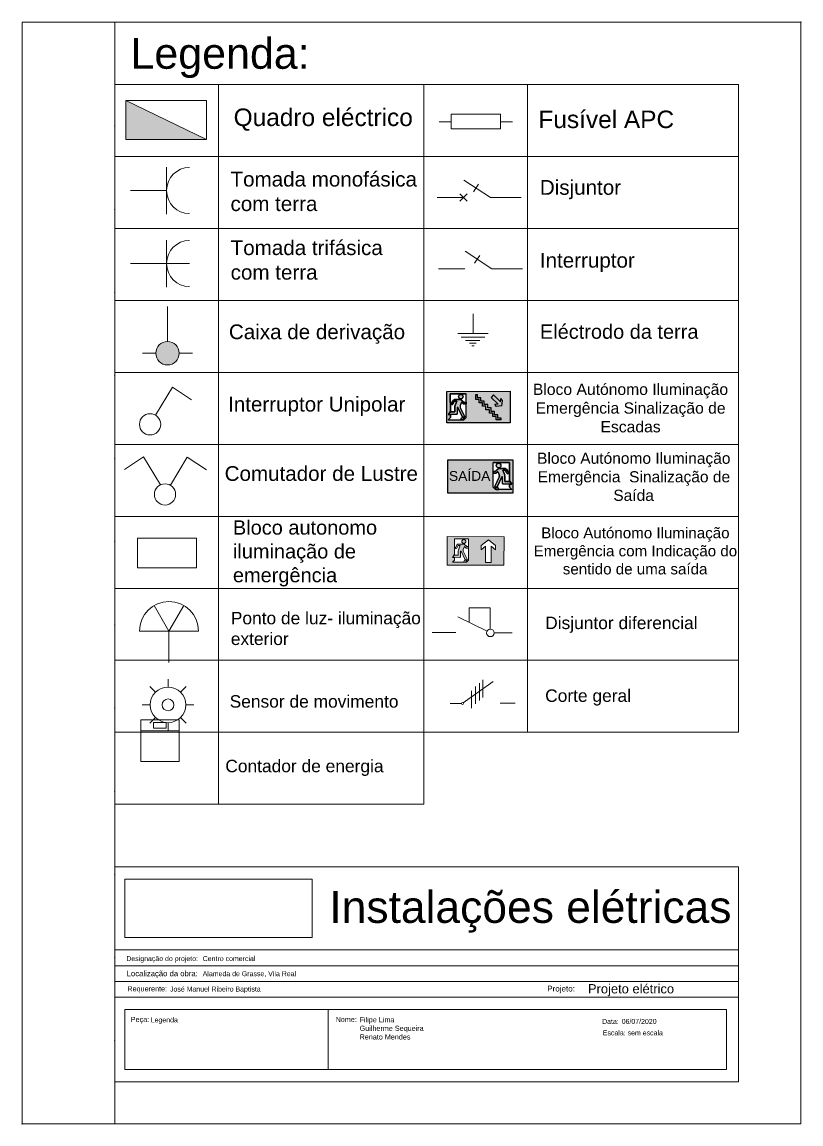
# Model space of a CAD drawing. Extents: x -17539 to 1421, y -3169 to 802964.
# Drawn here: x 553.9 to 574.9, y 381.39 to 411.09 of the extents above; entities that cross this region are included whole.
import ezdxf
from ezdxf.enums import TextEntityAlignment as Align

# ---------------------------------------------------------------- set-up
doc = ezdxf.new("R2010")
doc.units = 0
doc.header["$LTSCALE"] = 25
doc.header["$MEASUREMENT"] = 0
doc.linetypes.add('TRACO_PONTO', pattern=[500, 300, -100, 0.1, -99.9])
doc.layers.get('0').update_dxf_attribs({"lineweight": 9})
doc.layers.add('Iluminação de Emergência', color=6, linetype='Continuous', lineweight=9)
doc.layers.add('simbologia', color=7, linetype='Continuous')
doc.layers.add('Simbologia de Emergência', color=6, linetype='Continuous')
doc.layers.get('Iluminação de Emergência').off()
doc.styles.add('AGORA COTA', font='arial.ttf')
doc.styles.get("Standard").update_dxf_attribs({"font": 'arial.ttf'})

# ---------------------------------------------------------------- blocks, each defined once
blk = doc.blocks.new('quadro eletrico')
h = blk.add_hatch(color=256)
h.dxf.hatch_style = 1
h.paths.add_polyline_path([(1.839, -0.788), (-1.457, 0.809), (-1.457, -0.788)])
blk.add_line((-1.457, 0.809), (1.839, -0.788))
blk.add_lwpolyline([(-1.457, 0.809), (1.839, 0.809), (1.839, -0.788), (-1.457, -0.788)], close=True)
blk = doc.blocks.new('Quadro')
at = {"xscale": 0.6593095434044552, "yscale": 0.6593095434044552, "zscale": 0.6593095434044552}
blk.add_blockref('quadro eletrico', (-0.091, 0.017), dxfattribs=at)
blk = doc.blocks.new('Emergencia escadas')
at = {"layer": 'Simbologia de Emergência'}
h = blk.add_hatch(color=98, dxfattribs=at)
h.paths.add_polyline_path([(0.851, -0.403), (0.847, 0.45), (-0.858, 0.442), (-0.854, -0.411)])
h.paths.add_polyline_path([(-0.335, -0.261), (-0.395, -0.322), (-0.821, -0.324), (-0.761, -0.263), (-0.762, -0.183), (-0.817, -0.183), (-0.771, -0.106), (-0.762, -0.106), (-0.764, 0.376), (-0.338, 0.378)], flags=16)
h.paths.add_polyline_path([(-0.541, 0.299, -1), (-0.42, 0.3, -1)], flags=0)
h.paths.add_polyline_path([(-0.388, -0.261), (-0.417, -0.322), (-0.485, -0.322), (-0.457, -0.261)], flags=0)
h.paths.add_polyline_path([(-0.37, -0.253), (-0.438, -0.253), (-0.562, 0.006, 0.863739), (-0.576, 0), (-0.575, -0.156, -0.414214), (-0.596, -0.178), (-0.809, -0.179), (-0.768, -0.11), (-0.643, -0.11), (-0.644, 0.021, -0.095479), (-0.639, 0.046), (-0.588, 0.176), (-0.647, 0.176), (-0.693, 0.098, -1), (-0.732, 0.121), (-0.681, 0.207, -0.263654), (-0.657, 0.221), (-0.479, 0.222), (-0.388, 0.146), (-0.337, 0.147), (-0.337, 0.102), (-0.404, 0.101), (-0.459, 0.147), (-0.495, 0.063, 0.215507), (-0.494, 0.007)], flags=0)
for p, q in [((-0.854, -0.411), (-0.858, 0.442)), ((-0.764, 0.376), (-0.338, 0.378)), ((-0.762, -0.106), (-0.764, 0.376)), ((-0.681, 0.207), (-0.732, 0.121)), ((-0.693, 0.098), (-0.647, 0.176)), ((-0.489, 0.222), (-0.657, 0.221)), ((-0.647, 0.176), (-0.588, 0.176)), ((-0.644, 0.021), (-0.643, -0.11)), ((-0.588, 0.176), (-0.639, 0.046)), ((-0.576, 0.004), (-0.575, -0.156)), ((-0.562, 0.005), (-0.438, -0.253)), ((-0.459, 0.147), (-0.495, 0.063)), ((-0.494, 0.007), (-0.37, -0.253)), ((-0.473, 0.217), (-0.388, 0.146)), ((-0.459, 0.147), (-0.404, 0.101)), ((-0.404, 0.101), (-0.337, 0.102)), ((-0.388, 0.146), (-0.337, 0.147)), ((-0.761, -0.263), (-0.821, -0.324)), ((-0.771, -0.106), (-0.817, -0.183)), ((-0.762, -0.183), (-0.817, -0.183)), ((-0.768, -0.11), (-0.809, -0.179)), ((-0.596, -0.178), (-0.809, -0.179)), ((-0.762, -0.106), (-0.771, -0.106)), ((-0.643, -0.11), (-0.768, -0.11)), ((-0.761, -0.263), (-0.762, -0.183)), ((-0.485, -0.322), (-0.457, -0.261)), ((-0.388, -0.261), (-0.457, -0.261)), ((-0.37, -0.253), (-0.438, -0.253)), ((-0.417, -0.322), (-0.388, -0.261)), ((-0.335, -0.261), (-0.395, -0.322)), ((0.851, -0.403), (-0.854, -0.411))]:
    blk.add_line(p, q, dxfattribs=at)
at = {"layer": 'Simbologia de Emergência', "color": 7, "true_color": 0xffffff}
for p, q in [((-0.077, 0.222), (-0.077, 0.36)), ((-0.077, 0.36), (-0.031, 0.36)), ((-0.031, 0.268), (-0.031, 0.36)), ((0.402, 0.344), (0.337, 0.28)), ((0.588, 0.158), (0.402, 0.344)), ((0.014, 0.222), (-0.077, 0.222)), ((0.06, 0.268), (-0.031, 0.268)), ((0.014, 0.131), (0.014, 0.222)), ((0.106, 0.131), (0.014, 0.131)), ((0.06, 0.177), (0.06, 0.268)), ((0.152, 0.177), (0.06, 0.177)), ((0.106, 0.039), (0.106, 0.131)), ((0.198, 0.039), (0.106, 0.039)), ((0.152, 0.085), (0.152, 0.177)), ((0.244, 0.085), (0.152, 0.085)), ((0.198, -0.053), (0.198, 0.039)), ((0.244, -0.007), (0.244, 0.085)), ((0.523, 0.094), (0.337, 0.28)), ((0.523, 0.094), (0.435, 0.084)), ((0.484, 0.035), (0.435, 0.084)), ((0.63, 0.052), (0.484, 0.035)), ((0.588, 0.158), (0.597, 0.246)), ((0.646, 0.197), (0.597, 0.246)), ((0.63, 0.052), (0.646, 0.197)), ((0.289, -0.053), (0.198, -0.053)), ((0.335, -0.007), (0.244, -0.007)), ((0.289, -0.144), (0.289, -0.053)), ((0.381, -0.144), (0.289, -0.144)), ((0.335, -0.098), (0.335, -0.007)), ((0.427, -0.098), (0.335, -0.098)), ((0.381, -0.236), (0.381, -0.144)), ((0.473, -0.236), (0.381, -0.236)), ((0.427, -0.19), (0.427, -0.098)), ((0.518, -0.19), (0.427, -0.19)), ((0.473, -0.327), (0.473, -0.236)), ((0.518, -0.282), (0.518, -0.19)), ((0.61, -0.281), (0.518, -0.282)), ((0.61, -0.327), (0.61, -0.281)), ((0.61, -0.327), (0.473, -0.327))]:
    blk.add_line(p, q, dxfattribs=at)
for points in [[(-0.858, 0.442), (0.847, 0.45), (0.851, -0.403), (-0.854, -0.411), (-0.858, 0.442)], [(-0.335, -0.261), (-0.338, 0.378), (-0.764, 0.376), (-0.762, -0.106), (-0.771, -0.106), (-0.817, -0.183), (-0.762, -0.183), (-0.761, -0.263), (-0.821, -0.324), (-0.395, -0.322), (-0.335, -0.261)], [(-0.457, -0.261), (-0.388, -0.261), (-0.417, -0.322), (-0.485, -0.322), (-0.457, -0.261)]]:
    blk.add_lwpolyline(points, close=True, dxfattribs=at)
for points in [[(-0.42, 0.3, 1), (-0.541, 0.299, 1), (-0.42, 0.3, 1)], [(-0.562, 0.005, 0.740976), (-0.576, 0.004), (-0.575, -0.156, -0.414214), (-0.596, -0.178), (-0.809, -0.179), (-0.768, -0.11), (-0.643, -0.11), (-0.644, 0.021, -0.095479), (-0.639, 0.046), (-0.588, 0.176), (-0.647, 0.176), (-0.693, 0.098, -1), (-0.732, 0.121), (-0.681, 0.207, -0.263654), (-0.657, 0.221), (-0.489, 0.222, -0.148058), (-0.473, 0.217), (-0.388, 0.146), (-0.337, 0.147), (-0.337, 0.102), (-0.404, 0.101), (-0.459, 0.147), (-0.495, 0.063, 0.215507), (-0.494, 0.007), (-0.37, -0.253), (-0.438, -0.253), (-0.562, 0.005, 0.740976)]]:
    blk.add_lwpolyline(points, format="xyb", close=True, dxfattribs=at)
at = {"layer": 'Simbologia de Emergência'}
blk.add_lwpolyline([(-0.562, 0.005, 0.038289), (-0.562, 0.006), (-0.562, 0.005, 0.038289)], format="xyb", close=True, dxfattribs=at)
blk.add_circle((-0.481, 0.299), 0.0606, dxfattribs=at)
for centre, radius, start, end in [((-0.713, 0.109), 0.0225, 149.3457, 329.3457), ((-0.657, 0.193), 0.0278, 90.2651, 149.3457), ((-0.576, 0.021), 0.0682, 158.4494, 180.2651), ((-0.568, 0.002), 0.00733, 21.1676, 167.3179), ((-0.432, 0.036), 0.0682, 156.9061, 205.5531), ((-0.489, 0.194), 0.0278, 56.5773, 90.2651), ((-0.596, -0.156), 0.0213, 270.2651, 0.2651)]:
    blk.add_arc(centre, radius, start, end, dxfattribs=at)
blk = doc.blocks.new('emergencia saida')
at = {"layer": 'Simbologia de Emergência'}
h = blk.add_hatch(color=98, dxfattribs=at)
h.paths.add_polyline_path([(-0.097, 0.169), (-0.097, 1.056), (-1.871, 1.056), (-1.871, 0.169)])
h.paths.add_polyline_path([(-0.638, 0.322), (-0.638, 0.988), (-0.194, 0.988), (-0.194, 0.486), (-0.185, 0.486), (-0.137, 0.406), (-0.194, 0.406), (-0.194, 0.322), (-0.131, 0.259), (-0.575, 0.259)], flags=16)
h.paths.add_polyline_path([(-0.552, 0.906, -1), (-0.426, 0.906, -1)], flags=0)
h.paths.add_polyline_path([(-0.582, 0.323), (-0.511, 0.323), (-0.481, 0.259), (-0.552, 0.259)], flags=0)
h.paths.add_polyline_path([(-0.474, 0.602, 0.215507), (-0.473, 0.66), (-0.51, 0.748), (-0.568, 0.7), (-0.638, 0.7), (-0.638, 0.747), (-0.585, 0.747), (-0.501, 0.817, -0.204141), (-0.48, 0.826), (-0.305, 0.826, -0.263654), (-0.28, 0.812), (-0.226, 0.722, -1), (-0.266, 0.698), (-0.315, 0.779), (-0.377, 0.779), (-0.322, 0.644, -0.095479), (-0.317, 0.617), (-0.317, 0.481), (-0.187, 0.481), (-0.145, 0.41), (-0.366, 0.41, -0.414214), (-0.389, 0.433), (-0.389, 0.599, 0.740976), (-0.403, 0.6), (-0.53, 0.331), (-0.601, 0.331)], flags=0)
for p, q in [((-0.194, 0.988), (-0.638, 0.988)), ((-0.194, 0.486), (-0.194, 0.988)), ((-0.097, 0.169), (-0.097, 1.056)), ((-0.585, 0.747), (-0.638, 0.747)), ((-0.568, 0.7), (-0.638, 0.7)), ((-0.474, 0.602), (-0.601, 0.331)), ((-0.496, 0.821), (-0.585, 0.747)), ((-0.51, 0.748), (-0.568, 0.7)), ((-0.403, 0.6), (-0.53, 0.331)), ((-0.51, 0.748), (-0.473, 0.66)), ((-0.48, 0.826), (-0.305, 0.826)), ((-0.389, 0.599), (-0.389, 0.433)), ((-0.315, 0.779), (-0.377, 0.779)), ((-0.377, 0.779), (-0.322, 0.644)), ((-0.317, 0.617), (-0.317, 0.481)), ((-0.266, 0.698), (-0.315, 0.779)), ((-0.28, 0.812), (-0.226, 0.722)), ((-0.638, 0.322), (-0.575, 0.259)), ((-0.601, 0.331), (-0.53, 0.331)), ((-0.552, 0.259), (-0.582, 0.323)), ((-0.582, 0.323), (-0.511, 0.323)), ((-0.481, 0.259), (-0.511, 0.323)), ((-0.366, 0.41), (-0.145, 0.41)), ((-0.317, 0.481), (-0.187, 0.481)), ((-0.194, 0.486), (-0.185, 0.486)), ((-0.194, 0.322), (-0.194, 0.406)), ((-0.194, 0.406), (-0.137, 0.406)), ((-0.194, 0.322), (-0.131, 0.259)), ((-0.187, 0.481), (-0.145, 0.41)), ((-0.185, 0.486), (-0.137, 0.406)), ((-1.871, 0.169), (-0.097, 0.169))]:
    blk.add_line(p, q, dxfattribs=at)
at = {"layer": 'Simbologia de Emergência', "color": 7, "true_color": 0xffffff}
for points in [[(-0.097, 1.056), (-1.871, 1.056), (-1.871, 0.169), (-0.097, 0.169), (-0.097, 1.056)], [(-0.638, 0.322), (-0.638, 0.988), (-0.194, 0.988), (-0.194, 0.486), (-0.185, 0.486), (-0.137, 0.406), (-0.194, 0.406), (-0.194, 0.322), (-0.131, 0.259), (-0.575, 0.259), (-0.638, 0.322)], [(-0.511, 0.323), (-0.582, 0.323), (-0.552, 0.259), (-0.481, 0.259), (-0.511, 0.323)]]:
    blk.add_lwpolyline(points, close=True, dxfattribs=at)
for points in [[(-0.552, 0.906, -1), (-0.426, 0.906, -1), (-0.552, 0.906, -1)], [(-0.403, 0.6, -0.740976), (-0.389, 0.599), (-0.389, 0.433, 0.414214), (-0.366, 0.41), (-0.145, 0.41), (-0.187, 0.481), (-0.317, 0.481), (-0.317, 0.617, 0.095479), (-0.322, 0.644), (-0.377, 0.779), (-0.315, 0.779), (-0.266, 0.698, 1), (-0.226, 0.722), (-0.28, 0.812, 0.263654), (-0.305, 0.826), (-0.48, 0.826, 0.148058), (-0.496, 0.821), (-0.585, 0.747), (-0.638, 0.747), (-0.638, 0.7), (-0.568, 0.7), (-0.51, 0.748), (-0.473, 0.66, -0.215507), (-0.474, 0.602), (-0.601, 0.331), (-0.53, 0.331), (-0.403, 0.6, -0.740976)]]:
    blk.add_lwpolyline(points, format="xyb", close=True, dxfattribs=at)
at = {"layer": 'Simbologia de Emergência'}
blk.add_lwpolyline([(-0.403, 0.6, -0.038289), (-0.403, 0.601), (-0.403, 0.6, -0.038289)], format="xyb", close=True, dxfattribs=at)
blk.add_circle((-0.489, 0.906), 0.0631, dxfattribs=at)
for centre, radius, start, end in [((-0.48, 0.797), 0.029, 89.9965, 123.6843), ((-0.538, 0.632), 0.071, 334.7085, 23.3555), ((-0.396, 0.597), 0.00762, 12.9437, 159.094), ((-0.388, 0.617), 0.071, 359.9965, 21.8123), ((-0.305, 0.797), 0.029, 30.9159, 89.9965), ((-0.246, 0.71), 0.0234, 210.9159, 30.9159), ((-0.366, 0.433), 0.0222, 179.9965, 269.9965)]:
    blk.add_arc(centre, radius, start, end, dxfattribs=at)
at = {"layer": 'Simbologia de Emergência', "color": 0, "style": 'AGORA COTA'}
blk.add_text('SAÍDA', height=0.2665, rotation=359.9965, dxfattribs=at).set_placement((-1.27, 0.493), align=Align.CENTER)
blk = doc.blocks.new('*E181')
h = blk.add_hatch(color=98)
h.paths.add_polyline_path([(0, 254000), (0, 0), (508000, 0), (508000, 254000)])
h.paths.add_polyline_path([(304695, 137742), (304695, 175842), (368195, 226642), (431695, 175842), (431695, 137742), (393595, 168222), (393595, 22409), (342795, 22409), (342795, 168222)], flags=16)
h.paths.add_polyline_path([(190500, 43823), (172539, 25862), (45539, 25862), (63500, 43823), (63500, 67829), (47163, 67829), (60872, 90638), (63500, 90638), (63500, 234323), (190500, 234323)], flags=16)
h.paths.add_polyline_path([(123380, 123423), (123237, 123725, -0.0382888)], flags=0)
h.paths.add_polyline_path([(129824, 211091, -1), (165932, 211091, -1)], flags=0)
h.paths.add_polyline_path([(154048, 165698), (170474, 151954), (190500, 151954), (190500, 165371), (175346, 165371), (149968, 186605, 0.14805771), (145367, 187998), (95263, 187998, 0.26365369), (88147, 183965), (72715, 158201, 1), (84224, 151308), (98164, 174582), (115778, 174582), (100284, 135877, 0.09547901), (98829, 128325), (98829, 89368), (61591, 89368), (49408, 69099), (112864, 69099, 0.41421356), (119214, 75449), (119214, 123134, -0.74097588), (123380, 123423), (159724, 46495), (180108, 46495), (143522, 123937, -0.21550736), (143240, 140673)], flags=0)
h.paths.add_polyline_path([(145690, 25862), (166074, 25862), (174614, 43938), (154229, 43938)], flags=16)
blk = doc.blocks.new('emergencia seta 3')
at = {"layer": 'Simbologia de Emergência', "color": 7, "linetype": 'ByBlock', "lineweight": -2, "true_color": 0xffffff}
for p, q in [((-0.0875, 0.1898), (-0.1047, 0.208)), ((-0.064, 0.1405), (-0.0622, 0.203)), ((-0.0639, 0.1891), (-0.0634, 0.2052)), ((-0.0413, 0.1911), (-0.0634, 0.2052)), ((-0.0426, 0.1904), (-0.0622, 0.203)), ((-0.1076, 0.1094), (-0.09, 0.1004)), ((-0.0906, 0.0804), (-0.09, 0.1004)), ((-0.0109, 0.1087), (-0.0882, 0.0749)), ((-0.0108, 0.1286), (-0.0876, 0.095)), ((-0.0875, 0.1898), (-0.0639, 0.1891)), ((-0.011, 0.1327), (-0.0579, 0.134)), ((-0.0436, 0.1537), (-0.0426, 0.1904)), ((-0.0053, 0.1526), (-0.0436, 0.1537)), ((-0.0414, 0.1885), (-0.0413, 0.1911)), ((-0.0414, 0.1885), (0.1002, 0.1844)), ((0.0398, 0.1346), (0.0021, 0.151)), ((0.03, 0.0971), (0.0056, 0.1085)), ((0.0178, 0.1663), (0.0403, 0.1519)), ((0.0499, 0.1615), (0.0249, 0.1775)), ((0.0507, 0.1005), (0.029, 0.0762)), ((0.0403, 0.1519), (0.0398, 0.1346)), ((0.0522, 0.105), (0.0536, 0.1544)), ((-0.0911, 0.0647), (-0.1083, 0.0829)), ((-0.1081, 0.0893), (-0.0906, 0.0804)), ((-0.0882, 0.0749), (-0.0876, 0.095)), ((0.016, 0.0813), (0.0154, 0.0616)), ((0.03, 0.0971), (0.016, 0.0813)), ((0.029, 0.0762), (0.0286, 0.0612)), ((-0.1166, -0.0847), (-0.1181, -0.1348)), ((0.027, -0.0889), (-0.1166, -0.0847)), ((0.027, -0.0889), (-0.0019, -0.0505)), ((0.0356, -0.0516), (-0.0019, -0.0505)), ((0.0839, -0.1156), (0.0356, -0.0516)), ((0.0256, -0.1389), (-0.1181, -0.1348)), ((0.0256, -0.1389), (-0.0055, -0.1756)), ((0.032, -0.1767), (-0.0055, -0.1756)), ((0.0839, -0.1156), (0.032, -0.1767))]:
    blk.add_line(p, q, dxfattribs=at)
for points in [[(0.1068, -0.2541), (0.1214, 0.2464), (-0.1289, 0.2537), (-0.1434, -0.2468), (0.1068, -0.2541)], [(-0.0911, 0.0647), (-0.1083, 0.0829), (-0.1047, 0.208), (-0.0875, 0.1898), (-0.0639, 0.1891), (-0.0634, 0.2052), (-0.0413, 0.1911), (-0.0414, 0.1885), (0.1002, 0.1844), (0.0965, 0.0592), (-0.0911, 0.0647)], [(-0.0906, 0.0804), (-0.09, 0.1004), (-0.1076, 0.1094), (-0.1081, 0.0893), (-0.0906, 0.0804)], [(-0.0019, -0.0505), (0.0356, -0.0516), (0.0839, -0.1156), (0.032, -0.1767), (-0.0055, -0.1756), (0.0256, -0.1389), (-0.1181, -0.1348), (-0.1166, -0.0847), (0.027, -0.0889), (-0.0019, -0.0505)]]:
    blk.add_lwpolyline(points, close=True, dxfattribs=at)
for points in [[(0.03, 0.0971), (0.016, 0.0813), (0.0154, 0.0616), (0.0286, 0.0612), (0.029, 0.0762), (0.0507, 0.1005, 0.148058), (0.0522, 0.105), (0.0536, 0.1544, 0.263654), (0.0499, 0.1615), (0.0249, 0.1775, 1), (0.0178, 0.1663), (0.0403, 0.1519), (0.0398, 0.1346), (0.0021, 0.151, 0.095479), (-0.0053, 0.1526), (-0.0436, 0.1537), (-0.0426, 0.1904), (-0.0622, 0.203), (-0.064, 0.1405, 0.414214), (-0.0579, 0.134), (-0.011, 0.1327, -0.740976), (-0.0108, 0.1286), (-0.0876, 0.095), (-0.0882, 0.0749), (-0.0109, 0.1087, -0.215507), (0.0056, 0.1085), (0.03, 0.0971)], [(-0.0108, 0.1286, 0.038289), (-0.0105, 0.1287), (-0.0108, 0.1286, 0.038289)], [(0.0754, 0.1197, -1), (0.0743, 0.0841, -1), (0.0754, 0.1197, -1)]]:
    blk.add_lwpolyline(points, format="xyb", close=True, dxfattribs=at)
blk.add_circle((0.0749, 0.1019), 0.0178, dxfattribs=at)
for centre, radius, start, end in [((-0.0578, 0.1403), 0.00626, 178.33173, 268.33086), ((-0.0115, 0.1306), 0.00215, 289.23401, 75.38349), ((-0.0028, 0.0903), 0.02, 64.97326, 113.61949), ((-0.0058, 0.1326), 0.02, 66.51628, 88.33086), ((0.0214, 0.1719), 0.00661, 57.41176, 237.41176), ((0.0455, 0.1546), 0.00818, 358.33173, 57.41176), ((0.044, 0.1053), 0.00818, 324.64337, 358.33173)]:
    blk.add_arc(centre, radius, start, end, dxfattribs=at)
at = {"layer": 'Simbologia de Emergência', "color": 7, "linetype": 'ByBlock', "lineweight": -2, "true_color": 0xffffff, "xscale": 9.856230373e-07, "yscale": 9.856230373e-07, "zscale": 9.856230373e-07, "rotation": 268.3316943516639}
blk.add_blockref('*E181', (-0.1289, 0.2537), dxfattribs=at)
blk = doc.blocks.new('Emergência Seta 2')
at = {"layer": 'Iluminação de Emergência', "xscale": 3.055633240250419, "yscale": 3.055633240250419, "zscale": 3.055633240250419, "rotation": 181.5698186559848}
blk.add_blockref('emergencia seta 3', (0.35, 0.763), dxfattribs=at)

msp = doc.modelspace()

# ---------------------------------------------------------------- hatches: boundary and pattern name
at = {"true_color": 0x636466}
h = msp.add_hatch(color=251, dxfattribs=at)
h.dxf.hatch_style = 1
h.paths.add_polyline_path([(557.818, 402.481, 0.414214), (557.501, 402.164), (557.818, 402.164)])
h.paths.add_polyline_path([(558.134, 402.164), (557.818, 402.164), (557.501, 402.164, 1)])
h.paths.add_polyline_path([(557.818, 402.481), (557.818, 402.164), (558.134, 402.164, 0.414214)])
at = {"true_color": 0x4e4f50}
h = msp.add_hatch(dxfattribs=at)
h.set_pattern_fill('ANGLE', color=251)
h.set_pattern_definition([(0, (-4446.0805, -3168.445), (0, 6.985), [5.08, -1.905]), (90, (-4446.0805, -3168.445), (-6.985, 4e-16), [5.08, -1.905])])
h.paths.add_polyline_path([(557.993, 392.685, 1), (557.674, 392.685, 1)])

# ---------------------------------------------------------------- linework, layer by layer
for p, q in [((553.896, 411.09), (553.896, 381.39)), ((553.896, 411.09), (574.896, 411.09)), ((556.396, 411.09), (556.396, 381.39)), ((574.896, 411.09), (574.896, 381.39)), ((556.396, 409.407), (573.213, 409.407)), ((559.189, 409.407), (559.189, 390.006)), ((564.733, 409.407), (564.733, 390.006)), ((567.525, 409.407), (567.525, 391.946)), ((573.213, 409.407), (573.213, 391.946)), ((565.141, 408.398), (565.47, 408.398)), ((566.793, 408.398), (567.121, 408.398)), ((556.396, 407.467), (573.213, 407.467)), ((557.792, 407.18), (557.792, 406.548)), ((566.524, 406.362), (565.81, 406.831)), ((566.134, 406.614), (566.064, 406.513)), ((566.134, 406.614), (566.207, 406.716)), ((556.817, 406.548), (557.792, 406.548)), ((557.792, 406.548), (557.792, 405.915)), ((565.086, 406.362), (565.8, 406.362)), ((565.8, 406.362), (565.702, 406.462)), ((565.8, 406.362), (565.702, 406.262)), ((565.736, 406.297), (565.736, 406.297)), ((565.736, 406.297), (565.736, 406.297)), ((565.736, 406.297), (565.736, 406.297)), ((565.736, 406.297), (565.736, 406.297)), ((565.8, 406.362), (565.901, 406.462)), ((565.8, 406.362), (565.901, 406.262)), ((566.524, 406.362), (567.357, 406.362)), ((556.396, 405.527), (573.213, 405.527)), ((557.793, 405.212), (557.793, 404.58)), ((566.558, 404.442), (565.844, 404.912)), ((556.818, 404.58), (558.414, 404.58)), ((557.793, 404.58), (557.793, 403.947)), ((566.168, 404.695), (566.098, 404.593)), ((566.168, 404.695), (566.241, 404.797)), ((565.12, 404.442), (565.834, 404.442)), ((566.558, 404.442), (567.391, 404.442)), ((556.396, 403.587), (573.213, 403.587)), ((557.818, 402.481), (557.818, 403.419)), ((566.056, 402.698), (566.056, 403.228)), ((565.649, 402.698), (566.463, 402.698)), ((565.737, 402.592), (566.371, 402.592)), ((565.855, 402.506), (566.243, 402.506)), ((557.141, 402.164), (557.501, 402.164)), ((558.134, 402.164), (558.493, 402.164)), ((565.962, 402.432), (566.136, 402.432)), ((566.023, 402.362), (566.082, 402.362)), ((556.396, 401.646), (573.213, 401.646)), ((557.497, 400.493), (557.95, 401.247)), ((557.95, 401.247), (558.469, 400.911)), ((556.396, 399.706), (573.213, 399.706)), ((557.174, 399.368), (556.655, 399.032)), ((557.626, 398.614), (557.174, 399.368)), ((557.899, 398.603), (558.352, 399.358)), ((558.352, 399.358), (558.871, 399.021)), ((556.396, 397.766), (573.213, 397.766)), ((556.396, 395.826), (573.213, 395.826)), ((557.858, 394.674), (557.458, 395.363)), ((557.858, 394.674), (558.256, 395.364)), ((566.433, 394.671), (565.645, 395.06)), ((565.953, 394.908), (565.953, 395.303)), ((565.953, 395.303), (566.521, 395.303)), ((566.521, 395.303), (566.521, 394.728)), ((558.655, 394.674), (557.061, 394.674)), ((557.858, 394.674), (558.655, 394.674)), ((557.858, 394.674), (557.858, 393.824)), ((564.955, 394.637), (565.592, 394.637)), ((566.626, 394.626), (567.112, 394.626)), ((556.396, 393.886), (573.213, 393.886)), ((557.834, 393.164), (557.834, 393.381)), ((565.787, 392.74), (566.594, 393.313)), ((566.228, 393.27), (566.228, 392.8)), ((566.322, 393.358), (566.322, 392.887)), ((557.495, 393.025), (557.342, 393.179)), ((558.172, 393.025), (558.324, 393.179)), ((566.013, 393.065), (566.013, 392.594)), ((566.123, 393.183), (566.123, 392.712)), ((557.353, 392.686), (557.137, 392.686)), ((558.313, 392.686), (558.53, 392.686)), ((558.53, 392.686), (558.53, 392.686)), ((557.497, 392.342), (557.345, 392.188)), ((558.171, 392.343), (558.324, 392.191)), ((557.834, 392.205), (557.834, 391.988)), ((557.834, 391.988), (557.834, 392.178)), ((556.396, 391.946), (573.213, 391.946)), ((557.095, 391.985), (558.129, 391.985)), ((557.112, 391.735), (557.112, 391.735)), ((556.396, 390.006), (564.733, 390.006)), ((556.396, 388.323), (573.213, 388.323)), ((573.213, 388.323), (573.213, 382.522)), ((556.672, 387.99), (561.722, 387.99)), ((556.672, 387.99), (556.672, 386.411)), ((561.722, 387.99), (561.722, 386.411)), ((556.672, 386.411), (561.722, 386.411)), ((556.396, 386.081), (573.213, 386.081)), ((556.396, 385.652), (573.213, 385.652)), ((556.396, 385.229), (573.213, 385.229)), ((556.396, 384.806), (573.213, 384.806)), ((556.672, 384.473), (572.893, 384.473)), ((556.672, 384.14), (556.672, 384.473)), ((562.15, 384.473), (562.15, 382.855)), ((572.893, 382.855), (572.893, 384.473)), ((556.672, 384.14), (556.672, 382.855)), ((572.893, 382.855), (556.672, 382.855)), ((573.213, 382.522), (556.396, 382.522)), ((553.896, 381.39), (574.896, 381.39))]:
    msp.add_line(p, q)
at = {"linetype": 'TRACO_PONTO'}
for p, q in [((565.745, 392.72), (565.436, 392.72)), ((566.789, 392.727), (567.192, 392.727))]:
    msp.add_line(p, q, dxfattribs=at)
for points in [[(565.47, 408.607), (566.793, 408.607), (566.793, 408.208), (565.47, 408.208)], [(557.012, 397.181), (558.596, 397.181), (558.596, 396.378), (557.012, 396.378)], [(557.095, 392.279), (558.129, 392.279), (558.129, 391.156), (557.095, 391.156)], [(557.444, 392.212), (557.784, 392.212), (557.784, 392.058), (557.444, 392.058)]]:
    msp.add_lwpolyline(points, close=True)
for centre, radius in [((557.818, 402.164), 0.316), ((557.349, 400.247), 0.287), ((557.751, 398.357), 0.287), ((566.524, 394.626), 0.102), ((557.833, 392.685), 0.48), ((557.833, 392.685), 0.159), ((565.769, 392.723), 0.0247)]:
    msp.add_circle(centre, radius)
for centre, radius, start, end in [((558.414, 406.548), 0.622, 90, 270), ((558.414, 404.58), 0.622, 90, 270), ((557.858, 394.674), 0.797, 0, 180)]:
    msp.add_arc(centre, radius, start, end)
for p in [(574.896, 411.09), (556.396, 408.287), (556.396, 406.046), (556.396, 403.804), (556.396, 401.563), (556.396, 399.321), (556.396, 397.08), (556.396, 394.838), (556.396, 392.597), (556.396, 390.356), (556.396, 388.114), (556.396, 385.873), (556.396, 383.631), (553.896, 381.39)]:
    msp.add_point(p)

# ---------------------------------------------------------------- block references
for name, p in [('Quadro', (557.745, 408.423)), ('Emergencia escadas', (566.206, 400.694)), ('emergencia saida', (567.234, 398.229))]:
    msp.add_blockref(name, p)
at = {"rotation": 270}
msp.add_blockref('Emergência Seta 2', (565.361, 397.219), dxfattribs=at)

# ---------------------------------------------------------------- texts
at = {"attachment_point": 1}
for s, insert, char_height, width in [('Legenda:', (556.819, 410.66), 0.8296, 9.3321), ('Quadro eléctrico', (559.601, 408.758), 0.47139, 5.30271), ('Fusível APC ', (567.818, 408.703), 0.47139, 5.30271), ('Tomada monofásica com terra', (559.517, 407.054), 0.39719, 5.3905), ('Disjuntor', (567.857, 406.831), 0.3972, 5.10212), ('Tomada trifásica com terra', (559.521, 405.206), 0.39719, 5.10212), ('Interruptor', (567.857, 404.867), 0.39719, 5.10212), ('Caixa de derivação', (559.474, 402.939), 0.39719, 5.10212), ('\\pt1.53996;Eléctrodo da terra', (567.859, 402.938), 0.38499, 4.98282), ('Interruptor Unipolar', (559.451, 400.989), 0.39719, 5.10212), ('\\pxt4;Comutador de Lustre', (559.359, 399.12), 0.39719, 7.13453), ('\\pt1.53996;Bloco autonomo iluminação de emergência', (559.582, 397.659), 0.38499, 4.06827), ('\\pt1.33987;Ponto de luz- iluminação exterior ', (559.525, 395.192), 0.33497, 5.16149), ('\\pxt4;Disjuntor diferencial', (568, 395.063), 0.33497, 5.16149), ('\\pxt4;Sensor de movimento', (559.494, 392.946), 0.33497, 5.16149), ('\\pxt4;Corte geral', (568, 393.101), 0.33497, 5.16149), ('\\pxt4;Contador de energia', (559.377, 391.205), 0.33497, 5.16149), ('Instalações elétricas', (562.182, 387.666), 0.85663, 10.8783), ('Designação do projeto:', (556.707, 385.915), 0.1346, 2.08364), ('Centro comercial', (558.767, 385.915), 0.1346, 2.08364), ('Localização da obra:', (556.717, 385.52), 0.14887, 2.30464), ('Alameda de Grasse, Vila Real', (558.767, 385.507), 0.1346, 2.83899), ('Requerente:', (556.737, 385.103), 0.13907, 2.15283), ('José Manuel Ribeiro Baptista', (557.885, 385.093), 0.1346, 2.83899), ('Projeto:', (568.056, 385.115), 0.1549, 2.39854), ('Projeto elétrico', (569.153, 385.158), 0.24933, 3.85974), ('Peça:', (556.827, 384.277), 0.1391, 2.15283), ('Legenda', (557.366, 384.262), 0.1346, 2.83899), ('Nome:', (562.35, 384.277), 0.1391, 0.56614), ('Data:', (569.534, 384.221), 0.1346, 2.08364), ('06/07/2020', (570.063, 384.221), 0.1346, 2.08364), ('Escala:', (569.554, 383.913), 0.1346, 2.08364), ('sem escala', (570.223, 383.913), 0.1346, 2.08364)]:
    msp.add_mtext(s, dxfattribs=dict(at, insert=insert, char_height=char_height, width=width))
at = {"insert": (562.997, 384.269), "char_height": 0.13907, "attachment_point": 1}
msp.add_mtext_dynamic_manual_height_columns('Filipe Lima\\PGuilherme Sequeira\\PRenato Mendes', width=1.91251, gutter_width=0.695, heights=[1.016], dxfattribs=at)
at = {"layer": 'simbologia', "attachment_point": 1}
for s, width, gutter_width, heights, insert, char_height in [('\\pi0.19667;Bloco Autónomo Iluminação \\P\\pi0.26934;Emergência Sinalização de \\P\\pi2.01966;Escadas ', 5.61116, 1.513, [1.512], (567.472, 401.342), 0.30264), ('\\pi0.09899;Bloco Autónomo Iluminação \\P\\pi0.11279;Emergência  Sinalização de \\P\\pi2.1544;Saída ', 5.36666, 1.499, [1.463], (567.683, 399.483), 0.29979), ('\\pi0.2804;Bloco Autónomo Iluminação \\P\\pi0.07767;Emergência com Indicação do \\P\\pi0.8621;sentido de uma saída', 5.59421, 1.46, [1.686], (567.613, 397.467), 0.29195)]:
    msp.add_mtext_dynamic_manual_height_columns(s, width=width, gutter_width=gutter_width, heights=heights, dxfattribs=dict(at, insert=insert, char_height=char_height))

doc.saveas('drawing.dxf')
